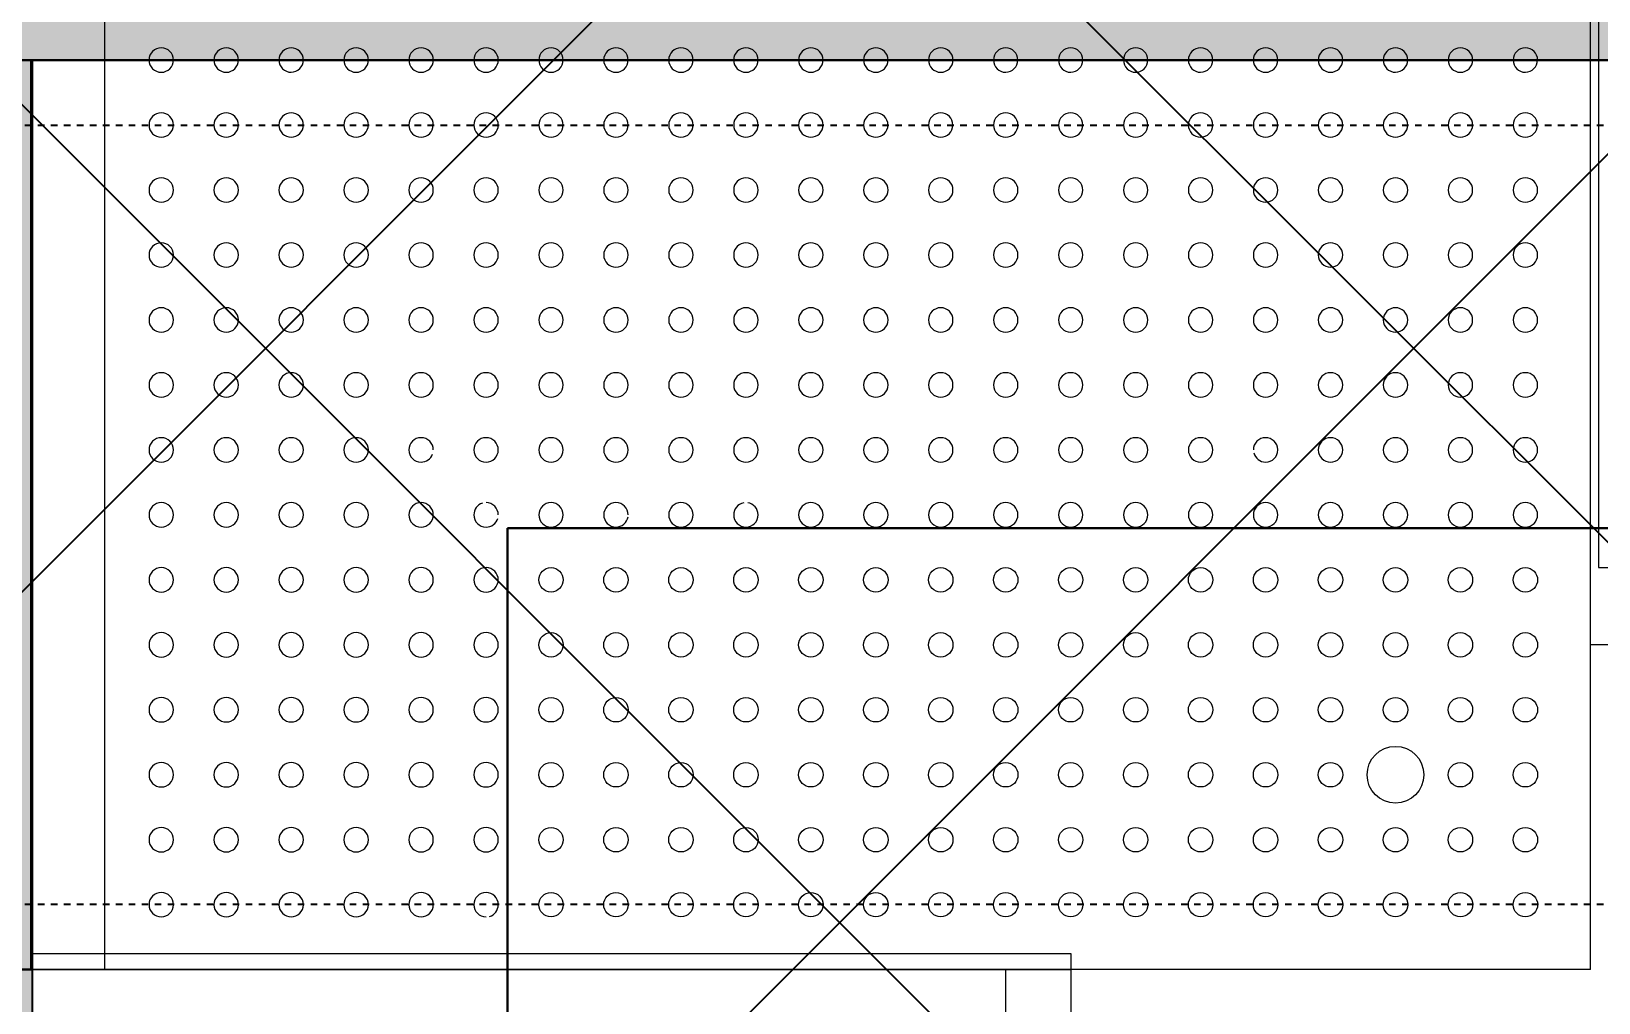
# Model space of a CAD drawing. Header units: inches. Extents: x -11331628 to 26860, y -6840660 to 4773.
# Drawn here: x 2306.54 to 2330.67, y -1994.2 to -1979.25 of the extents above; entities that cross this region are included whole.
import ezdxf
from ezdxf import colors
from ezdxf.entities.mleader import LeaderData, LeaderLine
from ezdxf.math import Vec2, Vec3

# ---------------------------------------------------------------- set-up
doc = ezdxf.new("R2010")
doc.units = ezdxf.units.IN
doc.header["$LTSCALE"] = 0.5
doc.header["$MEASUREMENT"] = 0
doc.linetypes.add('HIDDEN2', pattern=[0.1875, 0.125, -0.0625])
doc.layers.get('Defpoints').update_dxf_attribs({"color": 140})
for name, color, linetype in [('A-HATH', 9, 'Continuous'), ('DETL-1', 9, 'Continuous'), ('DETL-3', 4, 'Continuous'), ('DETL-8', 2, 'Continuous')]:
    doc.layers.add(name, color=color, linetype=linetype)
doc.layers.add('Q-SPCQ', color=91, linetype='Continuous', lineweight=18)
doc.layers.add('TEXT 3', color=41, linetype='Continuous', lineweight=15)
doc.styles.add('TEXT-ITALIC', font='ariali.ttf')

# ---------------------------------------------------------------- blocks, each defined once
blk = doc.blocks.new('PERGOLA')
at = {"layer": 'DETL-3', "linetype": 'HIDDEN2'}
for points in [[(3645.109, 7818.36), (3051.303, 7818.36)], [(3645.109, 7806.366), (3050.244, 7806.366)]]:
    blk.add_lwpolyline(points, dxfattribs=at)
blk = doc.blocks.new('QF_Krowne - COCKTAIL STATION - KR19-30-10 - Legs-V8-L1 Overall Plan')
at = {"layer": 'Q-SPCQ'}
for p, q in [((0, -17.207), (0, 0)), ((0, -19), (0, -17.207)), ((30, -19), (0, -19))]:
    blk.add_line(p, q, dxfattribs=at)
at = {"layer": 'Q-SPCQ', "lineweight": 9}
for p, q in [((0.125, -1.688), (0.125, -17.207)), ((0.125, -17.207), (0.125, -17.812)), ((0.125, -17.812), (29.875, -17.812))]:
    blk.add_line(p, q, dxfattribs=at)
blk = doc.blocks.new('QF_Glastender - DRAINBOARD_ CORNER - CIR_24-24 - DefaultType-7499990-L1 Overall Plan')
at = {"layer": 'Q-SPCQ'}
for p, q in [((7.434, -17.207), (7.434, 0)), ((-15.441, -1.125), (-15.441, -24)), ((7.434, -24), (7.434, -17.207)), ((-9.237, -24), (-16.566, -24)), ((7.434, -24), (-9.237, -24))]:
    blk.add_line(p, q, dxfattribs=at)
at = {"layer": 'Q-SPCQ', "lineweight": 9}
for centre, radius in [((-8.566, -18), 0.188), ((-7.566, -18), 0.188), ((-6.566, -18), 0.188), ((-5.566, -18), 0.188), ((-4.566, -18), 0.188), ((-3.566, -18), 0.188), ((-2.566, -18), 0.188), ((-1.566, -18), 0.188), ((-0.566, -18), 0.188), ((0.434, -18), 0.188), ((1.434, -18), 0.188), ((2.434, -18), 0.188), ((3.434, -18), 0.188), ((4.434, -18), 0.188), ((5.434, -18), 0.188), ((6.434, -18), 0.188), ((-8.566, -19), 0.188), ((-7.566, -19), 0.188), ((-6.566, -19), 0.188), ((-5.566, -19), 0.188), ((-4.566, -19), 0.188), ((-3.566, -19), 0.188), ((-2.566, -19), 0.188), ((-1.566, -19), 0.188), ((-0.566, -19), 0.188), ((0.434, -19), 0.188), ((1.434, -19), 0.188), ((2.434, -19), 0.188), ((3.434, -19), 0.188), ((4.434, -19), 0.188), ((5.434, -19), 0.188), ((6.434, -19), 0.188), ((-8.566, -20), 0.188), ((-7.566, -20), 0.188), ((-6.566, -20), 0.188), ((-5.566, -20), 0.188), ((-4.566, -20), 0.188), ((-3.566, -20), 0.188), ((-2.566, -20), 0.188), ((-1.566, -20), 0.188), ((-0.566, -20), 0.188), ((0.434, -20), 0.188), ((1.434, -20), 0.188), ((2.434, -20), 0.188), ((3.434, -20), 0.188), ((4.434, -20), 0.188), ((5.434, -20), 0.188), ((6.434, -20), 0.188), ((4.434, -21), 0.437), ((-8.566, -21), 0.188), ((-7.566, -21), 0.188), ((-6.566, -21), 0.188), ((-5.566, -21), 0.188), ((-4.566, -21), 0.188), ((-3.566, -21), 0.188), ((-2.566, -21), 0.188), ((-1.566, -21), 0.188), ((-0.566, -21), 0.188), ((0.434, -21), 0.188), ((1.434, -21), 0.188), ((2.434, -21), 0.188), ((3.434, -21), 0.188), ((5.434, -21), 0.188), ((6.434, -21), 0.188), ((-8.566, -22), 0.188), ((-7.566, -22), 0.188), ((-6.566, -22), 0.188), ((-5.566, -22), 0.188), ((-4.566, -22), 0.188), ((-3.566, -22), 0.188), ((-2.566, -22), 0.188), ((-1.566, -22), 0.188), ((-0.566, -22), 0.188), ((0.434, -22), 0.188), ((1.434, -22), 0.188), ((2.434, -22), 0.188), ((3.434, -22), 0.188), ((4.434, -22), 0.188), ((5.434, -22), 0.188), ((6.434, -22), 0.188), ((-8.566, -23), 0.188), ((-7.566, -23), 0.188), ((-6.566, -23), 0.188), ((-5.566, -23), 0.188), ((-4.566, -23), 0.188), ((-3.566, -23), 0.188), ((-2.566, -23), 0.188), ((-1.566, -23), 0.188), ((-0.566, -23), 0.188), ((0.434, -23), 0.188), ((1.434, -23), 0.188), ((2.434, -23), 0.188), ((3.434, -23), 0.188), ((4.434, -23), 0.188), ((5.434, -23), 0.188), ((6.434, -23), 0.188)]:
    blk.add_circle(centre, radius, dxfattribs=at)
for centre, radius, start, end in [((-14.566, -10), 0.188, 90, 180), ((-14.566, -10), 0.188, 0, 90), ((-13.566, -10), 0.188, 90, 180), ((-13.566, -10), 0.188, 0, 90), ((-12.566, -10), 0.188, 90, 180), ((-12.566, -10), 0.187, 360, 90), ((-11.566, -10), 0.188, 90, 180), ((-11.566, -10), 0.188, 360, 90), ((-10.566, -10), 0.188, 90, 180), ((-10.566, -10), 0.188, 360, 90), ((-9.566, -10), 0.188, 90, 180), ((-9.566, -10), 0.188, 0, 90), ((-8.566, -10), 0.188, 90, 180), ((-8.566, -10), 0.188, 360, 90), ((-7.566, -10), 0.188, 90, 180), ((-7.566, -10), 0.188, 360, 90), ((-6.566, -10), 0.188, 90, 180), ((-6.566, -10), 0.188, 360, 90), ((-5.566, -10), 0.188, 90, 180), ((-5.566, -10), 0.188, 360, 90), ((-4.566, -10), 0.188, 90, 180), ((-4.566, -10), 0.188, 360, 90), ((-3.566, -10), 0.188, 90, 180), ((-3.566, -10), 0.188, 360, 90), ((-2.566, -10), 0.188, 90, 180), ((-2.566, -10), 0.188, 360, 90), ((-1.566, -10), 0.188, 90, 180), ((-1.566, -10), 0.187, 360, 90), ((-0.566, -10), 0.188, 90, 180), ((-0.566, -10), 0.187, 360, 90), ((0.434, -10), 0.188, 90, 180), ((0.434, -10), 0.188, 360, 90), ((1.434, -10), 0.188, 90, 180), ((1.434, -10), 0.187, 360, 90), ((2.434, -10), 0.188, 90, 180), ((2.434, -10), 0.188, 360, 90), ((3.434, -10), 0.188, 90, 180), ((3.434, -10), 0.188, 360, 90), ((4.434, -10), 0.188, 90, 180), ((4.434, -10), 0.188, 360, 90), ((5.434, -10), 0.188, 90, 180), ((5.434, -10), 0.188, 360, 90), ((6.434, -10), 0.188, 90, 180), ((6.434, -10), 0.188, 360, 90), ((-14.566, -10), 0.188, 180, 270), ((-14.566, -10), 0.188, 270, 360), ((-13.566, -10), 0.188, 180, 270), ((-13.566, -10), 0.188, 270, 360), ((-12.566, -10), 0.188, 180, 270), ((-12.566, -10), 0.187, 270, 360), ((-11.566, -10), 0.188, 180, 270), ((-11.566, -10), 0.188, 270, 360), ((-10.566, -10), 0.188, 180, 270), ((-10.566, -10), 0.188, 270, 360), ((-9.566, -10), 0.188, 180, 270), ((-9.566, -10), 0.188, 270, 360), ((-8.566, -10), 0.188, 180, 270), ((-8.566, -10), 0.188, 270, 360), ((-7.566, -10), 0.188, 180, 270), ((-7.566, -10), 0.188, 270, 360), ((-6.566, -10), 0.188, 180, 270), ((-6.566, -10), 0.188, 270, 360), ((-5.566, -10), 0.188, 180, 270), ((-5.566, -10), 0.188, 270, 360), ((-4.566, -10), 0.188, 180, 270), ((-4.566, -10), 0.188, 270, 360), ((-3.566, -10), 0.188, 180, 270), ((-3.566, -10), 0.188, 270, 360), ((-2.566, -10), 0.188, 180, 270), ((-2.566, -10), 0.188, 270, 360), ((-1.566, -10), 0.188, 180, 270), ((-1.566, -10), 0.187, 270, 360), ((-0.566, -10), 0.188, 180, 270), ((-0.566, -10), 0.187, 270, 360), ((0.434, -10), 0.188, 180, 270), ((0.434, -10), 0.188, 270, 360), ((1.434, -10), 0.188, 180, 270), ((1.434, -10), 0.187, 270, 360), ((2.434, -10), 0.188, 180, 270), ((2.434, -10), 0.188, 270, 360), ((3.434, -10), 0.188, 180, 270), ((3.434, -10), 0.188, 270, 360), ((4.434, -10), 0.188, 180, 270), ((4.434, -10), 0.187, 270, 360), ((5.434, -10), 0.188, 180, 270), ((5.434, -10), 0.188, 270, 360), ((6.434, -10), 0.188, 180, 270), ((6.434, -10), 0.187, 270, 360), ((-14.566, -11), 0.188, 90, 180), ((-14.566, -11), 0.187, 360, 90), ((-13.566, -11), 0.188, 90, 180), ((-13.566, -11), 0.187, 360, 90), ((-12.566, -11), 0.188, 90, 180), ((-12.566, -11), 0.187, 360, 90), ((-11.566, -11), 0.188, 90, 180), ((-11.566, -11), 0.188, 360, 90), ((-10.566, -11), 0.188, 90, 180), ((-10.566, -11), 0.188, 360, 90), ((-9.566, -11), 0.188, 90, 180), ((-9.566, -11), 0.188, 360, 90), ((-8.566, -11), 0.188, 90, 180), ((-8.566, -11), 0.187, 360, 90), ((-7.566, -11), 0.188, 90, 180), ((-7.566, -11), 0.188, 360, 90), ((-6.566, -11), 0.188, 90, 180), ((-6.566, -11), 0.187, 360, 90), ((-5.566, -11), 0.188, 90, 180), ((-5.566, -11), 0.188, 360, 90), ((-4.566, -11), 0.188, 90, 180), ((-4.566, -11), 0.188, 360, 90), ((-3.566, -11), 0.188, 90, 180), ((-3.566, -11), 0.187, 360, 90), ((-2.566, -11), 0.188, 90, 180), ((-2.566, -11), 0.187, 360, 90), ((-1.566, -11), 0.188, 90, 180), ((-1.566, -11), 0.188, 360, 90), ((-0.566, -11), 0.188, 90, 180), ((-0.566, -11), 0.188, 360, 90), ((0.434, -11), 0.188, 90, 180), ((0.434, -11), 0.187, 360, 90), ((1.434, -11), 0.188, 90, 180), ((1.434, -11), 0.187, 360, 90), ((2.434, -11), 0.188, 90, 180), ((2.434, -11), 0.187, 360, 90), ((3.434, -11), 0.188, 90, 180), ((3.434, -11), 0.187, 360, 90), ((4.434, -11), 0.188, 90, 180), ((4.434, -11), 0.188, 360, 90), ((5.434, -11), 0.188, 90, 180), ((5.434, -11), 0.188, 360, 90), ((6.434, -11), 0.188, 90, 180), ((6.434, -11), 0.187, 360, 90), ((-14.566, -11), 0.188, 180, 270), ((-14.566, -11), 0.187, 270, 360), ((-13.566, -11), 0.188, 180, 270), ((-13.566, -11), 0.187, 270, 360), ((-12.566, -11), 0.188, 180, 270), ((-12.566, -11), 0.187, 270, 360), ((-11.566, -11), 0.188, 180, 270), ((-11.566, -11), 0.187, 270, 360), ((-10.566, -11), 0.188, 180, 270), ((-10.566, -11), 0.187, 270, 360), ((-9.566, -11), 0.188, 180, 270), ((-9.566, -11), 0.188, 270, 0), ((-8.566, -11), 0.188, 180, 270), ((-8.566, -11), 0.187, 270, 360), ((-7.566, -11), 0.188, 180, 270), ((-7.566, -11), 0.187, 270, 360), ((-6.566, -11), 0.188, 180, 270), ((-6.566, -11), 0.187, 270, 360), ((-5.566, -11), 0.188, 180, 270), ((-5.566, -11), 0.187, 270, 360), ((-4.566, -11), 0.188, 180, 270), ((-4.566, -11), 0.188, 270, 360), ((-3.566, -11), 0.188, 180, 270), ((-3.566, -11), 0.187, 270, 360), ((-2.566, -11), 0.188, 180, 270), ((-2.566, -11), 0.187, 270, 360), ((-1.566, -11), 0.188, 180, 270), ((-1.566, -11), 0.188, 270, 360), ((-0.566, -11), 0.188, 180, 270), ((-0.566, -11), 0.188, 270, 360), ((0.434, -11), 0.188, 180, 270), ((0.434, -11), 0.187, 270, 360), ((1.434, -11), 0.188, 180, 270), ((1.434, -11), 0.187, 270, 360), ((2.434, -11), 0.188, 180, 270), ((2.434, -11), 0.187, 270, 360), ((3.434, -11), 0.188, 180, 270), ((3.434, -11), 0.187, 270, 360), ((4.434, -11), 0.188, 180, 270), ((4.434, -11), 0.188, 270, 360), ((5.434, -11), 0.188, 180, 270), ((5.434, -11), 0.187, 270, 360), ((6.434, -11), 0.188, 180, 270), ((6.434, -11), 0.187, 270, 360), ((-14.566, -12), 0.188, 90, 180), ((-14.566, -12), 0.188, 0, 90), ((-13.566, -12), 0.188, 90, 180), ((-13.566, -12), 0.188, 0, 90), ((-12.566, -12), 0.188, 90, 180), ((-12.566, -12), 0.188, 0, 90), ((-11.566, -12), 0.188, 90, 180), ((-11.566, -12), 0.188, 360, 90), ((-10.566, -12), 0.188, 90, 180), ((-10.566, -12), 0.188, 360, 90), ((-9.566, -12), 0.188, 90, 180), ((-9.566, -12), 0.188, 360, 90), ((-8.566, -12), 0.188, 90, 180), ((-8.566, -12), 0.188, 360, 90), ((-7.566, -12), 0.188, 90, 180), ((-7.566, -12), 0.188, 360, 90), ((-6.566, -12), 0.188, 90, 180), ((-6.566, -12), 0.188, 360, 90), ((-5.566, -12), 0.188, 90, 180), ((-5.566, -12), 0.188, 360, 90), ((-4.566, -12), 0.188, 90, 180), ((-4.566, -12), 0.188, 360, 90), ((-3.566, -12), 0.188, 90, 180), ((-3.566, -12), 0.188, 360, 90), ((-2.566, -12), 0.188, 90, 180), ((-2.566, -12), 0.188, 360, 90), ((-1.566, -12), 0.188, 90, 180), ((-1.566, -12), 0.188, 360, 90), ((-0.566, -12), 0.188, 90, 180), ((-0.566, -12), 0.188, 360, 90), ((0.434, -12), 0.188, 90, 180), ((0.434, -12), 0.188, 360, 90), ((1.434, -12), 0.188, 90, 180), ((1.434, -12), 0.188, 360, 90), ((2.434, -12), 0.188, 90, 180), ((2.434, -12), 0.188, 360, 90), ((3.434, -12), 0.188, 90, 180), ((3.434, -12), 0.188, 360, 90), ((4.434, -12), 0.188, 90, 180), ((4.434, -12), 0.188, 360, 90), ((5.434, -12), 0.188, 90, 180), ((5.434, -12), 0.188, 360, 90), ((6.434, -12), 0.188, 90, 180), ((6.434, -12), 0.188, 360, 90), ((-14.566, -12), 0.188, 180, 270), ((-14.566, -12), 0.188, 270, 0), ((-13.566, -12), 0.188, 180, 270), ((-13.566, -12), 0.188, 270, 0), ((-12.566, -12), 0.188, 180, 270), ((-12.566, -12), 0.188, 270, 0), ((-11.566, -12), 0.188, 180, 270), ((-11.566, -12), 0.188, 270, 0), ((-10.566, -12), 0.188, 180, 270), ((-10.566, -12), 0.188, 270, 0), ((-9.566, -12), 0.188, 180, 270), ((-9.566, -12), 0.188, 270, 0), ((-8.566, -12), 0.188, 180, 270), ((-8.566, -12), 0.188, 270, 0), ((-7.566, -12), 0.188, 180, 270), ((-7.566, -12), 0.188, 270, 0), ((-6.566, -12), 0.188, 180, 270), ((-6.566, -12), 0.188, 270, 0), ((-5.566, -12), 0.188, 180, 270), ((-5.566, -12), 0.188, 270, 0), ((-4.566, -12), 0.188, 180, 270), ((-4.566, -12), 0.188, 270, 360), ((-3.566, -12), 0.188, 180, 270), ((-3.566, -12), 0.188, 270, 360), ((-2.566, -12), 0.188, 180, 270), ((-2.566, -12), 0.188, 270, 360), ((-1.566, -12), 0.188, 180, 270), ((-1.566, -12), 0.188, 270, 360), ((-0.566, -12), 0.188, 180, 270), ((-0.566, -12), 0.188, 270, 360), ((0.434, -12), 0.188, 180, 270), ((0.434, -12), 0.188, 270, 360), ((1.434, -12), 0.188, 180, 270), ((1.434, -12), 0.188, 270, 360), ((2.434, -12), 0.188, 180, 270), ((2.434, -12), 0.188, 270, 360), ((3.434, -12), 0.188, 180, 270), ((3.434, -12), 0.188, 270, 360), ((4.434, -12), 0.188, 180, 270), ((4.434, -12), 0.188, 270, 360), ((5.434, -12), 0.188, 180, 270), ((5.434, -12), 0.188, 270, 360), ((6.434, -12), 0.188, 180, 270), ((6.434, -12), 0.188, 270, 0), ((-14.566, -13), 0.188, 90, 180), ((-14.566, -13), 0.188, 180, 270), ((-14.566, -13), 0.188, 0, 90), ((-14.566, -13), 0.188, 270, 0), ((-13.566, -13), 0.188, 90, 180), ((-13.566, -13), 0.188, 180, 270), ((-13.566, -13), 0.188, 0, 90), ((-13.566, -13), 0.188, 270, 0), ((-12.566, -13), 0.188, 90, 180), ((-12.566, -13), 0.188, 180, 270), ((-12.566, -13), 0.188, 0, 90), ((-12.566, -13), 0.188, 270, 0), ((-11.566, -13), 0.188, 90, 180), ((-11.566, -13), 0.188, 180, 270), ((-11.566, -13), 0.188, 0, 90), ((-11.566, -13), 0.188, 270, 0), ((-10.566, -13), 0.188, 90, 180), ((-10.566, -13), 0.188, 180, 270), ((-10.566, -13), 0.188, 360, 90), ((-10.566, -13), 0.188, 270, 0), ((-9.566, -13), 0.188, 90, 180), ((-9.566, -13), 0.188, 180, 270), ((-9.566, -13), 0.188, 360, 90), ((-9.566, -13), 0.188, 270, 0), ((-8.566, -13), 0.188, 90, 180), ((-8.566, -13), 0.188, 180, 270), ((-8.566, -13), 0.188, 360, 90), ((-8.566, -13), 0.188, 270, 0), ((-7.566, -13), 0.188, 90, 180), ((-7.566, -13), 0.188, 180, 270), ((-7.566, -13), 0.188, 360, 90), ((-7.566, -13), 0.188, 270, 0), ((-6.566, -13), 0.188, 90, 180), ((-6.566, -13), 0.188, 180, 270), ((-6.566, -13), 0.188, 360, 90), ((-6.566, -13), 0.188, 270, 0), ((-5.566, -13), 0.188, 90, 180), ((-5.566, -13), 0.188, 180, 270), ((-5.566, -13), 0.188, 360, 90), ((-5.566, -13), 0.188, 270, 0), ((-4.566, -13), 0.188, 90, 180), ((-4.566, -13), 0.188, 180, 270), ((-4.566, -13), 0.188, 360, 90), ((-4.566, -13), 0.188, 270, 360), ((-3.566, -13), 0.188, 90, 180), ((-3.566, -13), 0.188, 180, 270), ((-3.566, -13), 0.188, 360, 90), ((-3.566, -13), 0.188, 270, 360), ((-2.566, -13), 0.188, 90, 180), ((-2.566, -13), 0.188, 180, 270), ((-2.566, -13), 0.188, 360, 90), ((-2.566, -13), 0.188, 270, 360), ((-1.566, -13), 0.188, 90, 180), ((-1.566, -13), 0.188, 180, 270), ((-1.566, -13), 0.188, 360, 90), ((-1.566, -13), 0.188, 270, 360), ((-0.566, -13), 0.188, 90, 180), ((-0.566, -13), 0.188, 180, 270), ((-0.566, -13), 0.188, 360, 90), ((-0.566, -13), 0.188, 270, 360), ((0.434, -13), 0.188, 90, 180), ((0.434, -13), 0.188, 180, 270), ((0.434, -13), 0.188, 360, 90), ((0.434, -13), 0.188, 270, 360), ((1.434, -13), 0.188, 90, 180), ((1.434, -13), 0.188, 180, 270), ((1.434, -13), 0.188, 360, 90), ((1.434, -13), 0.188, 270, 360), ((2.434, -13), 0.188, 90, 180), ((2.434, -13), 0.188, 180, 270), ((2.434, -13), 0.188, 360, 90), ((2.434, -13), 0.188, 270, 360), ((3.434, -13), 0.188, 90, 180), ((3.434, -13), 0.188, 180, 270), ((3.434, -13), 0.188, 360, 90), ((3.434, -13), 0.188, 270, 360), ((4.434, -13), 0.188, 90, 180), ((4.434, -13), 0.188, 180, 270), ((4.434, -13), 0.188, 360, 90), ((4.434, -13), 0.188, 270, 360), ((5.434, -13), 0.188, 90, 180), ((5.434, -13), 0.188, 180, 270), ((5.434, -13), 0.188, 360, 90), ((5.434, -13), 0.188, 270, 360), ((6.434, -13), 0.188, 90, 180), ((6.434, -13), 0.188, 180, 270), ((6.434, -13), 0.188, 360, 90), ((6.434, -13), 0.188, 270, 0), ((-14.566, -14), 0.188, 90, 180), ((-14.566, -14), 0.188, 0, 90), ((-13.566, -14), 0.188, 90, 180), ((-13.566, -14), 0.188, 0, 90), ((-12.566, -14), 0.188, 90, 180), ((-12.566, -14), 0.188, 0, 90), ((-11.566, -14), 0.188, 90, 180), ((-11.566, -14), 0.188, 360, 90), ((-10.566, -14), 0.188, 90, 180), ((-10.566, -14), 0.188, 0, 90), ((-9.566, -14), 0.188, 90, 180), ((-9.566, -14), 0.188, 360, 90), ((-8.566, -14), 0.188, 90, 180), ((-8.566, -14), 0.188, 360, 90), ((-7.566, -14), 0.188, 90, 180), ((-7.566, -14), 0.188, 360, 90), ((-6.566, -14), 0.188, 90, 180), ((-6.566, -14), 0.188, 360, 90), ((-5.566, -14), 0.188, 90, 180), ((-5.566, -14), 0.188, 360, 90), ((-4.566, -14), 0.188, 90, 180), ((-4.566, -14), 0.188, 360, 90), ((-3.566, -14), 0.188, 90, 180), ((-3.566, -14), 0.188, 360, 90), ((-2.566, -14), 0.188, 90, 180), ((-2.566, -14), 0.188, 360, 90), ((-1.566, -14), 0.188, 90, 180), ((-1.566, -14), 0.188, 360, 90), ((-0.566, -14), 0.188, 90, 180), ((-0.566, -14), 0.188, 360, 90), ((0.434, -14), 0.188, 90, 180), ((0.434, -14), 0.188, 360, 90), ((1.434, -14), 0.188, 90, 180), ((1.434, -14), 0.188, 360, 90), ((2.434, -14), 0.188, 90, 180), ((2.434, -14), 0.188, 360, 90), ((3.434, -14), 0.188, 90, 180), ((3.434, -14), 0.188, 360, 90), ((4.434, -14), 0.188, 90, 180), ((4.434, -14), 0.188, 360, 90), ((5.434, -14), 0.188, 90, 180), ((5.434, -14), 0.188, 360, 90), ((6.434, -14), 0.188, 90, 180), ((6.434, -14), 0.188, 360, 90), ((-14.566, -14), 0.188, 180, 270), ((-14.566, -14), 0.188, 270, 0), ((-13.566, -14), 0.188, 180, 270), ((-13.566, -14), 0.188, 270, 0), ((-12.566, -14), 0.188, 180, 270), ((-12.566, -14), 0.188, 270, 0), ((-11.566, -14), 0.188, 180, 270), ((-11.566, -14), 0.188, 270, 0), ((-10.566, -14), 0.188, 180, 270), ((-10.566, -14), 0.188, 270, 0), ((-9.566, -14), 0.188, 180, 270), ((-9.566, -14), 0.188, 270, 0), ((-8.566, -14), 0.188, 180, 270), ((-8.566, -14), 0.188, 270, 0), ((-7.566, -14), 0.188, 180, 270), ((-7.566, -14), 0.188, 270, 0), ((-6.566, -14), 0.188, 180, 270), ((-6.566, -14), 0.188, 270, 0), ((-5.566, -14), 0.188, 180, 270), ((-5.566, -14), 0.188, 270, 0), ((-4.566, -14), 0.188, 180, 270), ((-4.566, -14), 0.188, 270, 0), ((-3.566, -14), 0.188, 180, 270), ((-3.566, -14), 0.188, 270, 360), ((-2.566, -14), 0.188, 180, 270), ((-2.566, -14), 0.188, 270, 360), ((-1.566, -14), 0.188, 180, 270), ((-1.566, -14), 0.188, 270, 360), ((-0.566, -14), 0.188, 180, 270), ((-0.566, -14), 0.188, 270, 360), ((0.434, -14), 0.188, 180, 270), ((0.434, -14), 0.188, 270, 360), ((1.434, -14), 0.188, 180, 270), ((1.434, -14), 0.188, 270, 360), ((2.434, -14), 0.188, 180, 270), ((2.434, -14), 0.188, 270, 360), ((3.434, -14), 0.188, 180, 270), ((3.434, -14), 0.188, 270, 360), ((4.434, -14), 0.188, 180, 270), ((4.434, -14), 0.188, 270, 360), ((5.434, -14), 0.188, 180, 270), ((5.434, -14), 0.188, 270, 360), ((6.434, -14), 0.188, 180, 270), ((6.434, -14), 0.188, 270, 0), ((-14.566, -15), 0.188, 90, 180), ((-14.566, -15), 0.188, 0, 90), ((-13.566, -15), 0.188, 90, 180), ((-13.566, -15), 0.188, 0, 90), ((-12.566, -15), 0.188, 90, 180), ((-12.566, -15), 0.188, 0, 90), ((-11.566, -15), 0.188, 90, 180), ((-11.566, -15), 0.188, 360, 90), ((-10.566, -15), 0.188, 90, 180), ((-10.566, -15), 0.188, 0, 90), ((-9.566, -15), 0.188, 90, 180), ((-9.566, -15), 0.188, 360, 90), ((-8.566, -15), 0.188, 90, 180), ((-8.566, -15), 0.188, 360, 90), ((-7.566, -15), 0.188, 90, 180), ((-7.566, -15), 0.188, 360, 90), ((-6.566, -15), 0.188, 90, 180), ((-6.566, -15), 0.188, 360, 90), ((-5.566, -15), 0.188, 90, 180), ((-5.566, -15), 0.188, 360, 90), ((-4.566, -15), 0.188, 90, 180), ((-4.566, -15), 0.188, 360, 90), ((-3.566, -15), 0.188, 90, 180), ((-3.566, -15), 0.188, 360, 90), ((-2.566, -15), 0.188, 90, 180), ((-2.566, -15), 0.188, 360, 90), ((-1.566, -15), 0.188, 90, 180), ((-1.566, -15), 0.188, 360, 90), ((-0.566, -15), 0.188, 90, 180), ((-0.566, -15), 0.188, 360, 90), ((0.434, -15), 0.188, 90, 180), ((0.434, -15), 0.188, 360, 90), ((1.434, -15), 0.188, 90, 180), ((1.434, -15), 0.188, 360, 90), ((2.434, -15), 0.188, 90, 180), ((2.434, -15), 0.188, 360, 90), ((3.434, -15), 0.188, 90, 180), ((3.434, -15), 0.188, 360, 90), ((4.434, -15), 0.188, 90, 180), ((4.434, -15), 0.188, 360, 90), ((5.434, -15), 0.188, 90, 180), ((5.434, -15), 0.188, 360, 90), ((6.434, -15), 0.188, 90, 180), ((6.434, -15), 0.188, 360, 90), ((-14.566, -15), 0.188, 180, 270), ((-14.566, -15), 0.188, 270, 0), ((-13.566, -15), 0.188, 180, 270), ((-13.566, -15), 0.188, 270, 0), ((-12.566, -15), 0.188, 180, 270), ((-12.566, -15), 0.188, 270, 0), ((-11.566, -15), 0.188, 180, 270), ((-11.566, -15), 0.188, 270, 0), ((-10.566, -15), 0.188, 180, 270), ((-10.566, -15), 0.188, 270, 0), ((-9.566, -15), 0.188, 180, 270), ((-9.566, -15), 0.188, 270, 0), ((-8.566, -15), 0.188, 180, 270), ((-8.566, -15), 0.188, 270, 0), ((-7.566, -15), 0.188, 180, 270), ((-7.566, -15), 0.188, 270, 0), ((-6.566, -15), 0.188, 180, 270), ((-6.566, -15), 0.188, 270, 0), ((-5.566, -15), 0.188, 180, 270), ((-5.566, -15), 0.188, 270, 0), ((-4.566, -15), 0.188, 180, 270), ((-4.566, -15), 0.188, 270, 0), ((-3.566, -15), 0.188, 180, 270), ((-3.566, -15), 0.188, 270, 360), ((-2.566, -15), 0.188, 180, 270), ((-2.566, -15), 0.188, 270, 360), ((-1.566, -15), 0.188, 180, 270), ((-1.566, -15), 0.188, 270, 360), ((-0.566, -15), 0.188, 180, 270), ((-0.566, -15), 0.188, 270, 360), ((0.434, -15), 0.188, 180, 270), ((0.434, -15), 0.188, 270, 360), ((1.434, -15), 0.188, 180, 270), ((1.434, -15), 0.188, 270, 360), ((2.434, -15), 0.188, 180, 270), ((2.434, -15), 0.188, 270, 360), ((3.434, -15), 0.188, 180, 270), ((3.434, -15), 0.188, 270, 360), ((4.434, -15), 0.188, 180, 270), ((4.434, -15), 0.188, 270, 360), ((5.434, -15), 0.188, 180, 270), ((5.434, -15), 0.188, 270, 360), ((6.434, -15), 0.188, 180, 270), ((6.434, -15), 0.188, 270, 0), ((-14.566, -16), 0.188, 90, 180), ((-14.566, -16), 0.188, 0, 90), ((-13.566, -16), 0.188, 90, 180), ((-13.566, -16), 0.188, 0, 90), ((-12.566, -16), 0.188, 90, 180), ((-12.566, -16), 0.188, 0, 90), ((-11.566, -16), 0.188, 90, 180), ((-11.566, -16), 0.188, 0, 90), ((-10.566, -16), 0.188, 90, 180), ((-10.566, -16), 0.188, 0, 90), ((-9.566, -16), 0.188, 90, 180), ((-9.566, -16), 0.188, 360, 90), ((-8.566, -16), 0.188, 90, 180), ((-8.566, -16), 0.188, 360, 90), ((-7.566, -16), 0.188, 90, 180), ((-7.566, -16), 0.188, 360, 90), ((-6.566, -16), 0.188, 90, 180), ((-6.566, -16), 0.188, 360, 90), ((-5.566, -16), 0.188, 90, 180), ((-5.566, -16), 0.188, 360, 90), ((-4.566, -16), 0.188, 90, 180), ((-4.566, -16), 0.188, 360, 90), ((-3.566, -16), 0.188, 90, 180), ((-3.566, -16), 0.188, 360, 90), ((-2.566, -16), 0.188, 90, 180), ((-2.566, -16), 0.188, 360, 90), ((-1.566, -16), 0.188, 90, 180), ((-1.566, -16), 0.188, 360, 90), ((-0.566, -16), 0.188, 90, 180), ((-0.566, -16), 0.188, 360, 90), ((0.434, -16), 0.188, 90, 180), ((0.434, -16), 0.188, 360, 90), ((1.434, -16), 0.188, 90, 180), ((1.434, -16), 0.188, 360, 90), ((2.434, -16), 0.188, 90, 180), ((2.434, -16), 0.188, 1.8872, 90), ((3.434, -16), 0.188, 90, 180), ((3.434, -16), 0.188, 360, 90), ((4.434, -16), 0.188, 90, 180), ((4.434, -16), 0.188, 360, 90), ((5.434, -16), 0.188, 90, 180), ((5.434, -16), 0.188, 360, 90), ((6.434, -16), 0.188, 90, 180), ((6.434, -16), 0.188, 360, 90), ((-14.566, -16), 0.188, 180, 270), ((-14.566, -16), 0.188, 270, 0), ((-13.566, -16), 0.188, 180, 270), ((-13.566, -16), 0.188, 270, 0), ((-12.566, -16), 0.188, 180, 270), ((-12.566, -16), 0.188, 270, 0), ((-11.566, -16), 0.188, 180, 270), ((-11.566, -16), 0.188, 270, 0), ((-10.566, -16), 0.188, 180, 270), ((-10.566, -16), 0.188, 270, 339.451), ((-9.566, -16), 0.188, 180, 270), ((-9.566, -16), 0.188, 270, 0), ((-8.566, -16), 0.188, 180, 270), ((-8.566, -16), 0.188, 270, 0), ((-7.566, -16), 0.188, 180, 270), ((-7.566, -16), 0.188, 270, 0), ((-6.566, -16), 0.188, 180, 270), ((-6.566, -16), 0.188, 270, 0), ((-5.566, -16), 0.188, 180, 270), ((-5.566, -16), 0.188, 270, 360), ((-4.566, -16), 0.188, 180, 270), ((-4.566, -16), 0.188, 270, 0), ((-3.566, -16), 0.188, 180, 270), ((-3.566, -16), 0.188, 270, 360), ((-2.566, -16), 0.188, 180, 270), ((-2.566, -16), 0.188, 270, 360), ((-1.566, -16), 0.188, 180, 270), ((-1.566, -16), 0.188, 270, 360), ((-0.566, -16), 0.188, 180, 270), ((-0.566, -16), 0.188, 270, 360), ((0.434, -16), 0.188, 180, 270), ((0.434, -16), 0.188, 270, 360), ((1.434, -16), 0.188, 180, 270), ((1.434, -16), 0.188, 270, 360), ((2.434, -16), 0.187, 194.7962, 270), ((2.434, -16), 0.188, 270, 360), ((3.434, -16), 0.188, 180, 270), ((3.434, -16), 0.188, 270, 360), ((4.434, -16), 0.188, 180, 270), ((4.434, -16), 0.188, 270, 360), ((5.434, -16), 0.188, 180, 270), ((5.434, -16), 0.188, 270, 360), ((6.434, -16), 0.188, 180, 270), ((6.434, -16), 0.188, 270, 0), ((-14.566, -17), 0.188, 90, 180), ((-14.566, -17), 0.188, 0, 90), ((-13.566, -17), 0.188, 90, 180), ((-13.566, -17), 0.188, 0, 90), ((-12.566, -17), 0.188, 90, 180), ((-12.566, -17), 0.188, 0, 90), ((-11.566, -17), 0.188, 90, 180), ((-11.566, -17), 0.188, 0, 90), ((-10.566, -17), 0.188, 90, 180), ((-10.566, -17), 0.188, 0, 90), ((-9.566, -17), 0.187, 107.2888, 180), ((-9.566, -17), 0.188, 360, 90), ((-8.566, -17), 0.188, 90, 180), ((-8.566, -17), 0.188, 360, 90), ((-7.566, -17), 0.188, 90, 180), ((-7.566, -17), 0.188, 360, 90), ((-6.566, -17), 0.188, 90, 180), ((-6.566, -17), 0.188, 360, 90), ((-5.566, -17), 0.188, 100.452, 180), ((-5.566, -17), 0.188, 360, 81.4855), ((-4.566, -17), 0.188, 90, 180), ((-4.566, -17), 0.188, 360, 90), ((-3.566, -17), 0.188, 90, 180), ((-3.566, -17), 0.188, 360, 90), ((-2.566, -17), 0.188, 90, 180), ((-2.566, -17), 0.188, 360, 90), ((-1.566, -17), 0.188, 90, 180), ((-1.566, -17), 0.188, 360, 90), ((-0.566, -17), 0.188, 90, 180), ((-0.566, -17), 0.188, 360, 90), ((0.434, -17), 0.188, 90, 180), ((0.434, -17), 0.188, 360, 90), ((1.434, -17), 0.188, 90, 180), ((1.434, -17), 0.188, 360, 90), ((2.434, -17), 0.188, 90, 180), ((2.434, -17), 0.188, 360, 90), ((3.434, -17), 0.188, 90, 180), ((3.434, -17), 0.188, 360, 90), ((4.434, -17), 0.188, 90, 180), ((4.434, -17), 0.188, 360, 90), ((5.434, -17), 0.188, 90, 180), ((5.434, -17), 0.188, 360, 90), ((6.434, -17), 0.188, 90, 180), ((6.434, -17), 0.188, 360, 90), ((-14.566, -17), 0.188, 180, 270), ((-14.566, -17), 0.188, 270, 0), ((-13.566, -17), 0.188, 180, 270), ((-13.566, -17), 0.188, 270, 0), ((-12.566, -17), 0.188, 180, 270), ((-12.566, -17), 0.188, 270, 0), ((-11.566, -17), 0.188, 180, 270), ((-11.566, -17), 0.188, 270, 0), ((-10.566, -17), 0.188, 180, 270), ((-10.566, -17), 0.188, 270, 0), ((-9.566, -17), 0.188, 180, 270), ((-9.566, -17), 0.188, 270, 343.4635), ((-8.566, -17), 0.188, 180, 270), ((-8.566, -17), 0.188, 270, 0), ((-7.566, -17), 0.188, 180, 270), ((-7.566, -17), 0.188, 270, 350.8023), ((-6.566, -17), 0.188, 180, 270), ((-6.566, -17), 0.188, 270, 0), ((-5.566, -17), 0.188, 180, 270), ((-5.566, -17), 0.188, 270, 360), ((-4.566, -17), 0.188, 180, 270), ((-4.566, -17), 0.188, 270, 0), ((-3.566, -17), 0.188, 180, 270), ((-3.566, -17), 0.188, 270, 360), ((-2.566, -17), 0.188, 180, 270), ((-2.566, -17), 0.188, 270, 360), ((-1.566, -17), 0.188, 180, 270), ((-1.566, -17), 0.188, 270, 360), ((-0.566, -17), 0.188, 180, 270), ((-0.566, -17), 0.188, 270, 360), ((0.434, -17), 0.188, 180, 270), ((0.434, -17), 0.188, 270, 360), ((1.434, -17), 0.188, 180, 270), ((1.434, -17), 0.188, 270, 360), ((2.434, -17), 0.188, 180, 270), ((2.434, -17), 0.188, 270, 360), ((3.434, -17), 0.188, 180, 270), ((3.434, -17), 0.188, 270, 360), ((4.434, -17), 0.188, 180, 270), ((4.434, -17), 0.188, 270, 0), ((5.434, -17), 0.188, 180, 270), ((5.434, -17), 0.188, 270, 360), ((6.434, -17), 0.188, 180, 270), ((6.434, -17), 0.188, 270, 0), ((-14.566, -18), 0.188, 90, 180), ((-14.566, -18), 0.188, 0, 90), ((-13.566, -18), 0.188, 90, 180), ((-13.566, -18), 0.188, 0, 90), ((-12.566, -18), 0.188, 90, 180), ((-12.566, -18), 0.188, 0, 90), ((-11.566, -18), 0.188, 90, 180), ((-11.566, -18), 0.188, 360, 90), ((-10.566, -18), 0.188, 90, 180), ((-10.566, -18), 0.188, 0, 90), ((-9.566, -18), 0.188, 90, 180), ((-9.566, -18), 0.188, 0, 90), ((-14.566, -18), 0.188, 180, 270), ((-14.566, -18), 0.188, 270, 0), ((-13.566, -18), 0.188, 180, 270), ((-13.566, -18), 0.188, 270, 0), ((-12.566, -18), 0.188, 180, 270), ((-12.566, -18), 0.188, 270, 0), ((-11.566, -18), 0.188, 180, 270), ((-11.566, -18), 0.188, 270, 0), ((-10.566, -18), 0.188, 180, 270), ((-10.566, -18), 0.188, 270, 0), ((-9.566, -18), 0.188, 180, 270), ((-9.566, -18), 0.188, 270, 0), ((-14.566, -19), 0.188, 90, 180), ((-14.566, -19), 0.188, 0, 90), ((-13.566, -19), 0.188, 90, 180), ((-13.566, -19), 0.188, 0, 90), ((-12.566, -19), 0.188, 90, 180), ((-12.566, -19), 0.188, 0, 90), ((-11.566, -19), 0.188, 90, 180), ((-11.566, -19), 0.188, 360, 90), ((-10.566, -19), 0.188, 90, 180), ((-10.566, -19), 0.188, 360, 90), ((-9.566, -19), 0.188, 90, 180), ((-9.566, -19), 0.188, 360, 90), ((-14.566, -19), 0.188, 180, 270), ((-14.566, -19), 0.188, 270, 0), ((-13.566, -19), 0.188, 180, 270), ((-13.566, -19), 0.188, 270, 0), ((-12.566, -19), 0.188, 180, 270), ((-12.566, -19), 0.188, 270, 0), ((-11.566, -19), 0.188, 180, 270), ((-11.566, -19), 0.188, 270, 0), ((-10.566, -19), 0.188, 180, 270), ((-10.566, -19), 0.188, 270, 0), ((-9.566, -19), 0.188, 180, 270), ((-9.566, -19), 0.188, 270, 0), ((-14.566, -20), 0.188, 90, 180), ((-14.566, -20), 0.188, 180, 270), ((-14.566, -20), 0.188, 0, 90), ((-14.566, -20), 0.188, 270, 0), ((-13.566, -20), 0.188, 90, 180), ((-13.566, -20), 0.188, 180, 270), ((-13.566, -20), 0.188, 0, 90), ((-13.566, -20), 0.188, 270, 0), ((-12.566, -20), 0.188, 90, 180), ((-12.566, -20), 0.188, 180, 270), ((-12.566, -20), 0.188, 0, 90), ((-12.566, -20), 0.188, 270, 0), ((-11.566, -20), 0.188, 90, 180), ((-11.566, -20), 0.188, 180, 270), ((-11.566, -20), 0.188, 360, 90), ((-11.566, -20), 0.188, 270, 0), ((-10.566, -20), 0.188, 90, 180), ((-10.566, -20), 0.188, 180, 270), ((-10.566, -20), 0.188, 360, 90), ((-10.566, -20), 0.188, 270, 0), ((-9.566, -20), 0.188, 90, 180), ((-9.566, -20), 0.188, 180, 270), ((-9.566, -20), 0.188, 360, 90), ((-9.566, -20), 0.188, 270, 0), ((-14.566, -21), 0.188, 90, 180), ((-14.566, -21), 0.188, 0, 90), ((-13.566, -21), 0.188, 90, 180), ((-13.566, -21), 0.188, 0, 90), ((-12.566, -21), 0.188, 90, 180), ((-12.566, -21), 0.188, 0, 90), ((-11.566, -21), 0.188, 90, 180), ((-11.566, -21), 0.188, 360, 90), ((-10.566, -21), 0.188, 90, 180), ((-10.566, -21), 0.188, 360, 90), ((-9.566, -21), 0.188, 90, 180), ((-9.566, -21), 0.188, 360, 90), ((-14.566, -21), 0.188, 180, 270), ((-14.566, -21), 0.188, 270, 0), ((-13.566, -21), 0.188, 180, 270), ((-13.566, -21), 0.188, 270, 0), ((-12.566, -21), 0.188, 180, 270), ((-12.566, -21), 0.188, 270, 0), ((-11.566, -21), 0.188, 180, 270), ((-11.566, -21), 0.188, 270, 0), ((-10.566, -21), 0.188, 180, 270), ((-10.566, -21), 0.188, 270, 0), ((-9.566, -21), 0.188, 180, 270), ((-9.566, -21), 0.188, 270, 0), ((-14.566, -22), 0.188, 90, 180), ((-14.566, -22), 0.188, 0, 90), ((-13.566, -22), 0.188, 90, 180), ((-13.566, -22), 0.188, 0, 90), ((-12.566, -22), 0.188, 90, 180), ((-12.566, -22), 0.188, 0, 90), ((-11.566, -22), 0.188, 90, 180), ((-11.566, -22), 0.188, 360, 90), ((-10.566, -22), 0.188, 90, 180), ((-10.566, -22), 0.188, 360, 90), ((-9.566, -22), 0.188, 90, 180), ((-9.566, -22), 0.188, 360, 90), ((-14.566, -22), 0.188, 180, 270), ((-14.566, -22), 0.188, 270, 0), ((-13.566, -22), 0.188, 180, 270), ((-13.566, -22), 0.188, 270, 0), ((-12.566, -22), 0.188, 180, 270), ((-12.566, -22), 0.188, 270, 0), ((-11.566, -22), 0.188, 180, 270), ((-11.566, -22), 0.188, 270, 0), ((-10.566, -22), 0.188, 180, 270), ((-10.566, -22), 0.188, 270, 0), ((-9.566, -22), 0.188, 180, 270), ((-9.566, -22), 0.188, 270, 0), ((-14.566, -23), 0.188, 90, 180), ((-14.566, -23), 0.188, 0, 90), ((-13.566, -23), 0.188, 90, 180), ((-13.566, -23), 0.188, 0, 90), ((-12.566, -23), 0.188, 90, 180), ((-12.566, -23), 0.188, 0, 90), ((-11.566, -23), 0.188, 90, 180), ((-11.566, -23), 0.188, 360, 90), ((-10.566, -23), 0.188, 90, 180), ((-10.566, -23), 0.188, 360, 90), ((-9.566, -23), 0.188, 90, 180), ((-9.566, -23), 0.188, 360, 90), ((-14.566, -23), 0.188, 180, 270), ((-14.566, -23), 0.188, 270, 0), ((-13.566, -23), 0.188, 180, 270), ((-13.566, -23), 0.188, 270, 0), ((-12.566, -23), 0.188, 180, 270), ((-12.566, -23), 0.188, 270, 0), ((-11.566, -23), 0.188, 180, 270), ((-11.566, -23), 0.188, 270, 0), ((-10.566, -23), 0.188, 180, 270), ((-10.566, -23), 0.188, 270, 0), ((-9.566, -23), 0.188, 180, 270), ((-9.566, -23), 0.188, 286.3816, 0)]:
    blk.add_arc(centre, radius, start, end, dxfattribs=at)
blk = doc.blocks.new('QF_Krowne - TRASH STATION -KR24-T14L - Legs-V13-L1 Overall Plan')
at = {"layer": 'Q-SPCQ'}
for p, q in [((-19.245, -6.097), (-19.245, 9.231)), ((-19.245, 9.231), (-5.495, 9.231)), ((-18.995, 9.231), (-18.995, -6.097)), ((-18.995, 7.543), (-5.495, 7.543)), ((-14.995, 1.668), (-9.495, 1.668)), ((-5.495, 1.231), (-5.495, -6.097)), ((-5.245, 1.231), (-5.245, -6.097)), ((-10.495, 0.043), (-13.995, 0.043)), ((-17.995, -1.332), (-17.995, -6.097)), ((-6.495, -1.332), (-6.495, -6.097)), ((-15.995, -6.097), (-15.995, -1.957)), ((-8.495, -1.957), (-8.495, -6.097)), ((-19.245, -14.769), (-19.245, -6.097)), ((-18.995, -6.097), (-18.995, -14.769)), ((-17.995, -6.097), (-17.995, -7.769)), ((-15.995, -7.144), (-15.995, -6.097)), ((-8.495, -6.097), (-8.495, -7.144)), ((-6.495, -6.097), (-6.495, -7.769)), ((-5.495, -6.097), (-5.495, -14.769)), ((-5.245, -6.097), (-5.245, -14.769)), ((-13.995, -9.144), (-10.495, -9.144)), ((-14.995, -10.769), (-9.495, -10.769)), ((-18.995, -13.769), (-5.495, -13.769)), ((-5.245, -14.769), (-19.245, -14.769))]:
    blk.add_line(p, q, dxfattribs=at)
for centre, radius, start, end in [((-14.995, -1.332), 3, 90, 112.5), ((-9.495, -1.332), 3, 67.5, 90), ((-14.995, -1.332), 3, 112.5, 135), ((-9.495, -1.332), 3, 45, 67.5), ((-14.995, -1.332), 3, 135, 157.5), ((-9.495, -1.332), 3, 22.5, 45), ((-13.995, -1.957), 2, 90, 120), ((-10.495, -1.957), 2, 60, 90), ((-14.995, -1.332), 3, 157.5, 180), ((-13.995, -1.957), 2, 120, 150), ((-10.495, -1.957), 2, 30, 60), ((-9.495, -1.332), 3, 360, 22.5), ((-13.995, -1.957), 2, 150, 180), ((-10.495, -1.957), 2, 360, 30), ((-13.995, -7.144), 2, 180, 270), ((-10.495, -7.144), 2, 270, 360), ((-14.995, -7.769), 3, 180, 270), ((-9.495, -7.769), 3, 270, 360)]:
    blk.add_arc(centre, radius, start, end, dxfattribs=at)
blk = doc.blocks.new('BAR')
at = {"layer": 'A-HATH', "true_color": 0xffffff, "transparency": 33554687}
h = blk.add_hatch(color=7, dxfattribs=at)
h.dxf.hatch_style = 1
h.paths.add_polyline_path([(3288.347, 7783.029), (3288.347, 7843.029), (3272.523, 7843.029), (3272.522, 7960.998), (3054.539, 7960.999), (3054.539, 7783.029), (3198.529, 7783.023), (3198.529, 7784.026), (3234.529, 7784.025), (3234.529, 7783.026)])
h.paths.add_polyline_path([(3078.541, 7807.034), (3078.537, 7936.998), (3248.522, 7936.998), (3248.527, 7807.066), (3234.523, 7807.067), (3234.531, 7786.026), (3198.529, 7786.026), (3198.529, 7807.038)], flags=16)
at = {"layer": 'DETL-8'}
blk.add_lwpolyline([(3198.529, 7807.038), (3078.539, 7807.015), (3078.539, 7936.98), (3248.522, 7936.98), (3248.523, 7807.048), (3234.523, 7807.045)], dxfattribs=at)

msp = doc.modelspace()

# ---------------------------------------------------------------- hatches: boundary and pattern name
at = {"layer": 'A-HATH', "true_color": 0xadadad, "transparency": 33554610}
h = msp.add_hatch(dxfattribs=at)
h.set_pattern_fill('ANSI37', color=253, scale=100)
h.set_pattern_definition([(45, (-1729.21, -5687.607), (-8.838835, 8.838835), []), (135, (-1729.21, -5687.607), (-8.838835, -8.838835), [])])
edge = h.paths.add_edge_path()
edge.add_line((2571.385, -2090.979), (2561.03, -2064.2))
edge.add_line((2561.03, -2064.2), (2571.385, -2060.123))
edge.add_line((2571.385, -2060.123), (2571.385, -1951.252))
edge.add_line((2571.385, -1951.252), (2424.085, -1770.684))
edge.add_arc((1969.722, -1170.208), 753.005, 264.400161, 307.113788, ccw=False)
edge.add_line((1896.243, -1919.62), (1896.243, -1954.192))
edge.add_line((1896.243, -1954.192), (2018.542, -1954.192))
edge.add_line((2018.542, -1954.192), (2018.542, -1978.192))
edge.add_line((2018.542, -1978.192), (1932.587, -1978.192))
edge.add_line((1932.587, -1978.192), (1932.587, -2315.705))
edge.add_line((1932.587, -2315.705), (2018.243, -2315.775))
edge.add_line((2018.243, -2315.775), (2018.243, -2368.173))
edge.add_line((2018.243, -2368.173), (2435.527, -2368.173))
edge.add_line((2435.527, -2368.173), (2435.484, -2316.126))
edge.add_line((2435.484, -2316.126), (2485.527, -2316.169))
edge.add_line((2485.527, -2316.169), (2485.548, -2368.173))
edge.add_line((2485.548, -2368.173), (2724.362, -2368.173))
edge.add_line((2724.362, -2368.173), (2724.362, -2254.17))
edge.add_line((2724.362, -2254.17), (2571.385, -2254.171))
edge.add_line((2571.385, -2254.171), (2571.385, -2090.979))
h.paths.add_polyline_path([(2252.542, -2203.675), (2490.529, -2203.675)], flags=16)

# ---------------------------------------------------------------- block references
at = {"layer": 'DETL-1', "rotation": 90}
msp.add_blockref('BAR', (10243.54, -5228.214, 215.026), dxfattribs=at)

# ---------------------------------------------------------------- next in the draw order: leaders
at = {"layer": 'TEXT 3'}
ml = msp.add_multileader_mtext('Standard', dxfattribs=at)
ml.set_content("ZONE  VE (ELEV. 11.00') ", color=256, style='TEXT-ITALIC')
ml.set_leader_properties()
ml.build(insert=Vec2(0, 0))
ml.multileader.update_dxf_attribs({"leader_type": 2, "text_left_attachment_type": 2, "text_right_attachment_type": 2, "dogleg_length": 0.075, "arrow_head_size": 1.6, "scale": 40})
ctx = ml.context
ctx.base_point, ctx.scale, ctx.char_height, ctx.arrow_head_size, ctx.landing_gap_size, ctx.plane_origin, ctx.plane_x_axis, ctx.plane_y_axis = Vec3(24962.792, -19852.13), 40, 2.4, 1.6, 0, Vec3(25012.476, -19773.618), Vec3(0.087156, 0.996195), Vec3(-0.996195, 0.087156)
ctx.left_attachment, ctx.right_attachment = 2, 2
notes = []
notes.append((ctx, [(0, (0, 0, 0), (0, 0), (1, 0), 1, [])]))
ctx.mtext.insert, ctx.mtext.text_direction, ctx.mtext.rotation, ctx.mtext.flow_direction = Vec3(24961.225, -19851.993), Vec3(0.087156, 0.996195), 1.48353, 5
ctx.mtext.has_bg_fill, ctx.mtext.bg_color, ctx.mtext.bg_scale_factor, ctx.mtext.bg_transparency, ctx.mtext.use_window_bg_color = 1, -1027028792, 1.5, 0, 1
for ctx, leaders in notes:
    for number, flags, end, landing, length, lines in leaders:
        leader = LeaderData()
        leader.index, (leader.has_last_leader_line, leader.has_dogleg_vector, leader.attachment_direction) = number, flags
        leader.last_leader_point, leader.dogleg_vector, leader.dogleg_length = Vec3(end), Vec3(landing), length
        for number, points, colour, breaks in lines:
            line = LeaderLine()
            line.index, line.vertices, line.color, line.breaks = number, Vec3.list(points), colors.encode_raw_color(colour), breaks
            leader.lines.append(line)
        ctx.leaders.append(leader)

# ---------------------------------------------------------------- next in the draw order: hatches: boundary and pattern name
at = {"layer": 'A-HATH', "lineweight": 5, "true_color": 0xadadad, "transparency": 33554610}
h = msp.add_hatch(dxfattribs=at)
h.set_pattern_fill('AR-B88', color=253, scale=2.3)
h.set_pattern_definition([(0, (1822.999, -1735.121), (0, 18.4), []), (90, (1822.999, -1735.121), (-9.2, 18.4), [18.4, -18.4])])
edge = h.paths.add_edge_path()
edge.add_line((1746.742, -3115.53), (1659.504, -3107.015))
edge.add_arc((-1912.488, -2695.952), 3595.566, 351.468057, 353.435317, ccw=False)
edge.add_line((1643.287, -3229.393), (1779.012, -3249.868))
edge.add_line((1779.012, -3249.868), (1763.773, -3332.244))
edge.add_line((1763.773, -3332.244), (1819.864, -3340.309))
edge.add_line((1819.864, -3340.309), (1835.799, -3258.17))
edge.add_line((1835.799, -3258.17), (1924.369, -3271.885))
edge.add_arc((1894.335, -3408.056), 139.444, -8.1291, 77.56173, ccw=False)
edge.add_arc((1505.362, -3325.627), 536.823, 339.46155, 349.03088, ccw=False)
edge.add_line((2008.063, -3513.964), (1978.934, -3510.489))
edge.add_line((1978.934, -3510.489), (1969.03, -3568.756))
edge.add_line((1969.03, -3568.756), (2045.402, -3563.356))
edge.add_line((2045.402, -3563.356), (2077.681, -3518.127))
edge.add_line((2077.681, -3518.127), (2127.366, -3482.823))
edge.add_line((2127.366, -3482.823), (2178.856, -3455.454))
edge.add_line((2178.856, -3455.454), (2230.723, -3435.62))
edge.add_line((2230.723, -3435.62), (2260.048, -3430.881))
edge.add_line((2260.048, -3430.881), (2269.579, -3433.244))
edge.add_line((2269.579, -3433.244), (2280.624, -3441.801))
edge.add_line((2280.624, -3441.801), (2286.615, -3456.401))
edge.add_line((2286.615, -3456.401), (2290.789, -3475.404))
edge.add_line((2290.789, -3475.404), (2294.376, -3505.166))
edge.add_line((2294.376, -3505.166), (2292.786, -3546.398))
edge.add_line((2292.786, -3546.398), (2359.577, -3541.819))
edge.add_line((2359.577, -3541.819), (2364.705, -3460.872))
edge.add_arc((2439.693, -3469.467), 75.479, 99.93806, 173.46179, ccw=False)
edge.add_line((2426.666, -3395.12), (2585.392, -3395.14))
edge.add_line((2585.392, -3395.14), (2585.393, -3392.625))
edge.add_line((2585.393, -3392.625), (2507.393, -3392.625))
edge.add_line((2507.393, -3392.625), (2507.393, -3391.125))
edge.add_line((2507.393, -3391.125), (2585.439, -3391.069))
edge.add_line((2585.439, -3391.069), (2585.347, -3338.85))
edge.add_line((2585.347, -3338.85), (2507.893, -3338.906))
edge.add_line((2507.893, -3338.906), (2507.893, -3337.434))
edge.add_line((2507.893, -3337.434), (2585.393, -3337.322))
edge.add_line((2585.393, -3337.322), (2585.393, -3284.875))
edge.add_line((2585.393, -3284.875), (2507.393, -3284.875))
edge.add_line((2507.393, -3284.875), (2507.393, -3283.375))
edge.add_line((2507.393, -3283.375), (2585.393, -3283.375))
edge.add_line((2585.393, -3283.375), (2585.393, -3281.125))
edge.add_line((2585.393, -3281.125), (2507.46, -3281.125))
edge.add_line((2507.46, -3281.125), (2507.393, -3247.159))
edge.add_line((2507.393, -3247.159), (2501.393, -3247.159))
edge.add_line((2501.393, -3247.159), (2501.393, -3245.159))
edge.add_line((2501.393, -3245.159), (2411.143, -3245.159))
edge.add_line((2411.143, -3245.159), (2411.393, -3281.289))
edge.add_line((2411.393, -3281.289), (2194.101, -3280.96))
edge.add_arc((2207.282, -2970.389), 310.851, 181.00734, 267.56975, ccw=False)
edge.add_line((1896.479, -2975.854), (1896.173, -2515.568))
edge.add_line((1896.173, -2515.568), (1896.243, -2315.693))
edge.add_line((1896.243, -2315.693), (1896.243, -1919.62))
edge.add_arc((1957.196, -1221.883), 700.395, 247.742115, 265.007434, ccw=False)
edge.add_arc((961.089, -2304.366), 850.109, -0.763859, 30.720293, ccw=False)
edge.add_line((1811.123, -2315.699), (1811.123, -2717.106))
edge.add_line((1811.123, -2717.106), (1749.619, -2717.106))
edge.add_line((1749.619, -2717.106), (1739.146, -2717.106))
edge.add_line((1739.146, -2717.106), (1738.766, -2694.056))
edge.add_line((1738.766, -2694.056), (1683.003, -2695.217))
edge.add_line((1683.003, -2695.217), (1682.505, -2730.985))
edge.add_line((1682.505, -2730.985), (1681.861, -2779.263))
edge.add_line((1681.861, -2779.263), (1680.531, -2804.334))
edge.add_line((1680.531, -2804.334), (1736.367, -2807.025))
edge.add_line((1736.367, -2807.025), (1736.984, -2788.034))
edge.add_line((1736.984, -2788.034), (1748.577, -2788.649))
edge.add_line((1748.577, -2788.649), (1811.373, -2788.649))
edge.add_line((1811.373, -2788.649), (1811.373, -3033.13))
edge.add_arc((1720.801, -3028.636), 90.683, 286.62235, 357.15925, ccw=False)

# ---------------------------------------------------------------- next in the draw order: linework, layer by layer
at = {"layer": 'Defpoints', "lineweight": 30}
for p, q in [((2306.542, -1979.692, 215.026), (2292.542, -1979.692, 215.026)), ((2306.542, -1993.692, 215.026), (2306.542, -1979.692, 215.026)), ((2292.542, -1993.692, 215.026), (2306.542, -1993.692, 215.026))]:
    msp.add_line(p, q, dxfattribs=at)
at = {"layer": 'Defpoints'}
for p, q in [((2306.542, -1979.692, 215.026), (2436.429, -1979.692, 215.026)), ((2384.422, -1979.692, 215.026), (2306.542, -1979.692, 215.026)), ((2384.422, -1979.692, 215.026), (2306.542, -1979.692, 215.026)), ((2306.542, -1979.692, 215.026), (2384.422, -1979.692, 215.026)), ((2313.871, -1986.899, 215.026), (2384.422, -1986.899, 215.026)), ((2313.871, -2134.883, 215.026), (2313.871, -1986.899, 215.026)), ((2313.871, -1986.899, 215.026), (2313.871, -2134.883, 215.026)), ((2384.422, -1986.899, 215.026), (2313.871, -1986.899, 215.026))]:
    msp.add_line(p, q, dxfattribs=at)

# ---------------------------------------------------------------- next in the draw order: block references
for name, p in [('QF_Glastender - DRAINBOARD_ CORNER - CIR_24-24 - DefaultType-7499990-L1 Overall Plan', (2323.108, -1969.692, 215.026)), ('QF_Krowne - COCKTAIL STATION - KR19-30-10 - Legs-V8-L1 Overall Plan', (2330.542, -1969.692, 215.026))]:
    msp.add_blockref(name, p, dxfattribs=at)
at = {"layer": 'Defpoints', "rotation": 90}
msp.add_blockref('QF_Krowne - TRASH STATION -KR24-T14L - Legs-V13-L1 Overall Plan', (2307.774, -1988.197, 215.026), dxfattribs=at)
at = {"layer": 'DETL-1', "rotation": 179.9999999999999}
msp.add_blockref('PERGOLA', (5553.352, 5825.674, 215.026), dxfattribs=at)

doc.saveas('drawing.dxf')
